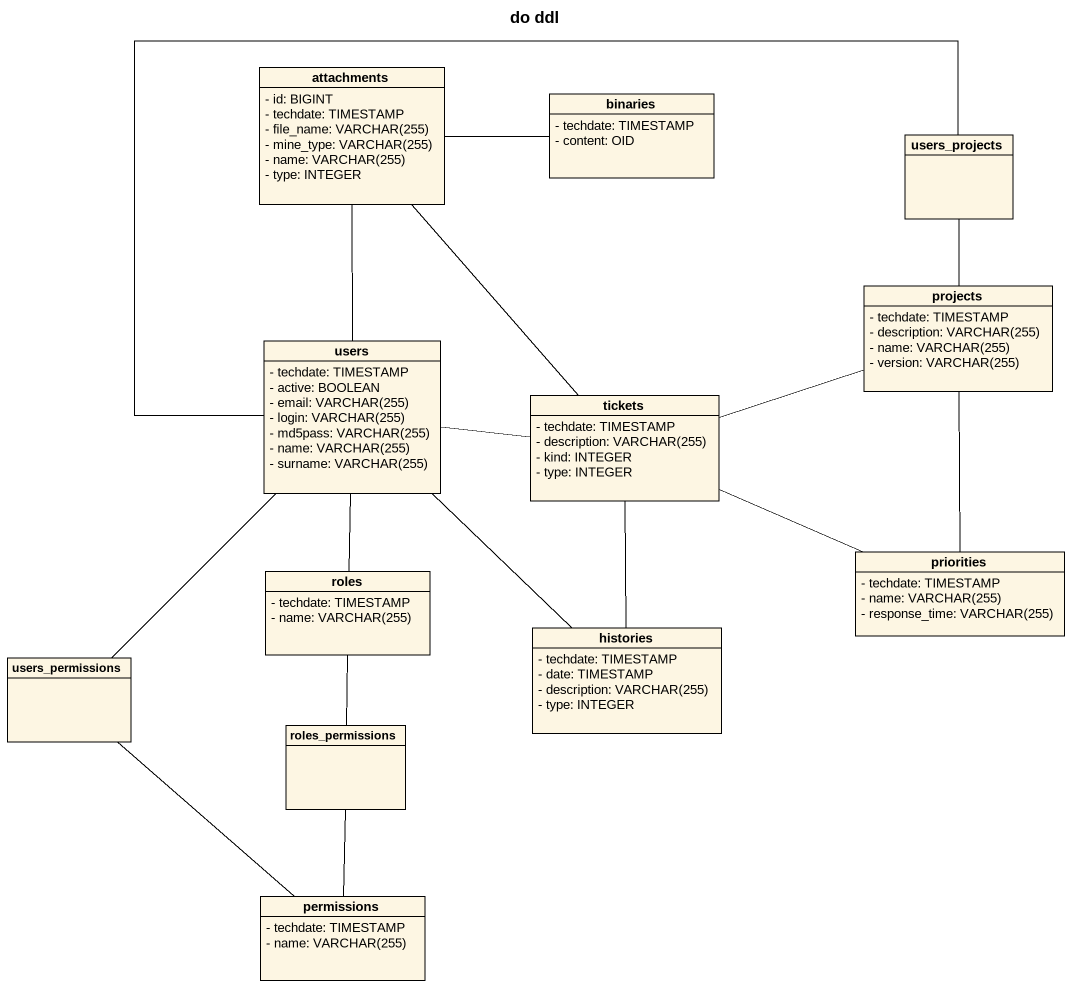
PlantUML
@startuml
title do ddl
hide circle
hide empty members
skinparam classAttributeIconSize 0
class attachments {
  - id: BIGINT
  - techdate: TIMESTAMP
  {field} - file_name: VARCHAR(255)
  {field} - mine_type: VARCHAR(255)
  {field} - name: VARCHAR(255)
  - type: INTEGER
}
class binaries {
  - techdate: TIMESTAMP
  - content: OID
}
class users_projects
class projects {
  - techdate: TIMESTAMP
  {field} - description: VARCHAR(255)
  {field} - name: VARCHAR(255)
  {field} - version: VARCHAR(255)
}
class users {
  - techdate: TIMESTAMP
  - active: BOOLEAN
  {field} - email: VARCHAR(255)
  {field} - login: VARCHAR(255)
  {field} - md5pass: VARCHAR(255)
  {field} - name: VARCHAR(255)
  {field} - surname: VARCHAR(255)
}
class tickets {
  - techdate: TIMESTAMP
  {field} - description: VARCHAR(255)
  - kind: INTEGER
  - type: INTEGER
}
class roles {
  - techdate: TIMESTAMP
  {field} - name: VARCHAR(255)
}
class priorities {
  - techdate: TIMESTAMP
  {field} - name: VARCHAR(255)
  {field} - response_time: VARCHAR(255)
}
class histories {
  - techdate: TIMESTAMP
  - date: TIMESTAMP
  {field} - description: VARCHAR(255)
  - type: INTEGER
}
class users_permissions
class roles_permissions
class permissions {
  - techdate: TIMESTAMP
  {field} - name: VARCHAR(255)
}
attachments -right- binaries
attachments -- users
attachments -- tickets
users_projects -- projects
projects -- priorities
users -right- users_projects
users -- roles
users -- users_permissions
tickets -right- projects
tickets -left- users
tickets -right- priorities
roles -- roles_permissions
histories -up- users
histories -up- tickets
roles_permissions -- permissions
permissions -up- users_permissions
@enduml
